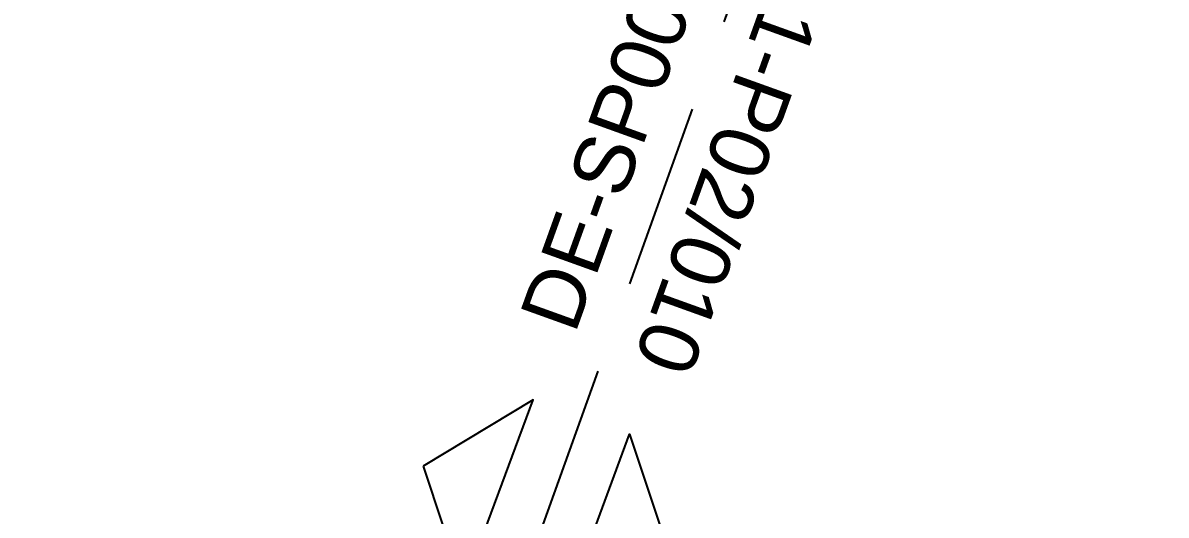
# Model space of a CAD drawing. Header units: metres. Extents: x 820373 to 834957, y 7564678 to 7566875.
# Drawn here: x 821799.9 to 821876.8, y 7564748 to 7564781.2 of the extents above; entities that cross this region are included whole.
import ezdxf
from ezdxf.enums import TextEntityAlignment as Align

# ---------------------------------------------------------------- set-up
doc = ezdxf.new("R2010")
doc.units = ezdxf.units.M
doc.linetypes.add('HIDDEN', pattern=[0.375, 0.25, -0.125])
doc.linetypes.add('XREF_TOP$0$DASHDOT', pattern=[25.4, 12.7, -6.35, 0, -6.35])
for name, color, linetype in [('P-ARTICULAÇÃO', 4, 'HIDDEN'), ('P-ARTICULAÇÃO-TEXTO-1', 1, 'Continuous'), ('P-ARTICULAÇÃO-TEXTO-2', 2, 'Continuous'), ('P-MALHA-IMPAR', 1, 'Continuous'), ('P-WIPEOUT1', 5, 'Continuous'), ('P-WIPEOUT2', 2, 'Continuous'), ('XREF_GEO$0$F-HZ-OAE_EXISTENTE', 55, 'Continuous'), ('XREF_GEO$0$F-HZ-PTO-NOTAVEL', 42, 'Continuous'), ('XREF_PAV$0$P-TH01_OAE_235.04_D_FRESA.RECOMP.', 14, 'Continuous'), ('XREF_TOP$0$T-DI-MURO', 23, 'Continuous'), ('XREF_TOP$0$T-EU-POSTE', 23, 'Continuous'), ('XREF_TOP$0$T-HD-VALETA_SARJETA', 132, 'Continuous'), ('XREF_TOP$0$T-HG-BARRANCO', 23, 'Continuous'), ('XREF_TOP$0$T-HG-CRISTA', 23, 'Continuous'), ('XREF_TOP$0$T-HG-PÉ', 23, 'Continuous'), ('XREF_TOP$0$T-HM-COTA', 252, 'Continuous'), ('XREF_TOP$0$T-HM-CURVA_INTERMEDIÁRIA', 252, 'Continuous'), ('XREF_TOP$0$T-HM-CURVA_MESTRA', 23, 'Continuous'), ('XREF_TOP$0$T-IU-BOCA_DE_LOBO', 23, 'Continuous'), ('XREF_TOP$0$T-IU-CAIXA', 23, 'Continuous'), ('XREF_TOP$0$T-OA-DEFENSA', 31, 'Continuous'), ('XREF_TOP$0$T-OA-LAJE', 31, 'Continuous'), ('XREF_TOP$0$T-SI-FAIXA', 23, 'Continuous'), ('XREF_TOP$0$T-SI-PLACA', 252, 'Continuous'), ('XREF_TOP$0$T-SI-PLACA_KM', 23, 'Continuous'), ('XREF_TOP$0$T-SV-CALÇAMENTO', 23, 'Continuous'), ('XREF_TOP$0$T-SV-GUARD_RAIL', 23, 'Continuous'), ('XREF_TOP$0$T-SV-GUIA', 23, 'XREF_TOP$0$DASHDOT'), ('XREF_TOP$0$T-SV-PÉ_GUIA', 23, 'XREF_TOP$0$DASHDOT'), ('XREF_TOP$0$T-SV-RUA_PAVIMENTADA', 23, 'Continuous')]:
    doc.layers.add(name, color=color, linetype=linetype)
doc.styles.add('ARIAL', font='arial.ttf')
doc.styles.add('XREF_GEO$0$ARIAL', font='arial.ttf')
doc.styles.add('XREF_TOP$0$ROMANS', font='arial.ttf', dxfattribs={"height": 1.5})
pattern_1 = [(50, (0, 0), (1.7931504565, -0.15688033746), [0.1875, -2.0625]), (355, (0, 0), (-0.34687833403, 1.88048033425), [0.15, -1.65]), (100.45144446, (0.1494, -0.013), (1.4462721168, 1.72359997742), [0.15935048, -1.75285528]), (46.1842, (0, 0.5), (2.6681033267, -0.413798202), [0.28125, -3.09375]), (96.63563549, (0.2223, 0.4655), (2.3366548642, 2.4352965019), [0.239025855, -2.6292844]), (351.18416399, (0, 0.5), (2.3366548626, 2.4352965007), [0.225, -2.4750000025]), (21, (0.25, 0.375), (1.4922676303, -1.00654722666), [0.1875, -2.0625]), (326, (0.25, 0.375), (0.6082883298, 1.8128751126), [0.15, -1.65]), (71.45144474, (0.3744, 0.2911), (2.10055594182, 0.806327882), [0.159350475, -1.75285528]), (37.5, (0, 0), (0.030399638293, 0.83223463458), [0, -1.63, 0, -1.675, 0, -1.65625]), (7.5, (0, 0), (0.65767384361, 0.98602927971), [0, -0.955, 0, -1.5925, 0, -0.63125]), (327.5, (-0.5575, 0), (1.33455609043, -0.056387179336), [0, -0.625, 0, -1.95, 0, -2.5875]), (317.5, (-0.8075, 0), (1.45796542336, 0.25026245583), [0, -0.8125, 0, -1.295, 0, -1.8375])]

# ---------------------------------------------------------------- blocks, each defined once
blk = doc.blocks.new('MALHA-IMPAR')
at = {"layer": 'P-MALHA-IMPAR'}
blk.add_line((821800, 7564698.534), (821800, 7564949.087), dxfattribs=at)
blk = doc.blocks.new('XREF_TOP$0$PONTO')
at = {"layer": 'XREF_TOP$0$T-HM-COTA'}
blk.add_point((0, 0), dxfattribs=at)
blk = doc.blocks.new('XREF_TOP$0$PLACA 01')
blk.add_circle((0, 0), 0.75)
at = {"style": 'XREF_TOP$0$ROMANS'}
blk.add_attdef('PL', text='', height=1.5, dxfattribs=at).set_placement((1.5, 0), align=Align.MIDDLE_LEFT)
blk = doc.blocks.new('XREF_TOP$0$POSTE 01')
for points in [[(-1.5, 0), (-0.75, 0)], [(0.75, 0), (1.5, 0)]]:
    blk.add_lwpolyline(points)
blk.add_circle((0, 0), 0.75)
at = {"style": 'XREF_TOP$0$ROMANS'}
blk.add_attdef('PST', text='', height=1.5, dxfattribs=at).set_placement((2.25, 0), align=Align.MIDDLE_LEFT)
blk = doc.blocks.new('XREF_TOP')
at = {"layer": 'XREF_TOP$0$T-OA-DEFENSA', "transparency": 33554610}
h = blk.add_hatch(dxfattribs=at)
h.set_pattern_fill('AR-CONC', color=256, scale=0.25)
h.set_pattern_definition(pattern_1)
h.paths.add_polyline_path([(821855.659, 7564814.485), (821855.878, 7564814.207), (821842.488, 7564802.457), (821826.96, 7564788.858), (821818.03, 7564780.975), (821817.716, 7564781.293), (821826.729, 7564789.18), (821842.221, 7564802.703)])
h = blk.add_hatch(dxfattribs=at)
h.set_pattern_fill('AR-CONC', color=256, scale=0.25)
h.set_pattern_definition(pattern_1)
h.paths.add_polyline_path([(821844.088, 7564776.726), (821844.181, 7564777.129), (821826.565, 7564783.773), (821808.309, 7564790.435), (821798.775, 7564793.846), (821798.482, 7564793.539), (821808.118, 7564790.064), (821826.506, 7564783.37)])
at = {"layer": 'XREF_TOP$0$T-DI-MURO'}
for points in [[(821838.844, 7564778.563, 850.155), (821849.379, 7564787.806, 850.017)], [(821840.886, 7564777.814, 852.366), (821838.844, 7564778.563, 850.155)]]:
    blk.add_polyline3d(points, dxfattribs=at)
at = {"layer": 'XREF_TOP$0$T-HD-VALETA_SARJETA', "ltscale": 22}
blk.add_polyline3d([(821856.094, 7564814.081, 844.429), (821842.541, 7564802.17, 844.553), (821830.269, 7564791.377, 844.685), (821818.131, 7564780.771, 844.862), (821812.641, 7564774.935, 844.899), (821808.375, 7564769.102, 844.936), (821806.663, 7564766.717, 844.978), (821806.431, 7564766.284, 844.995), (821806.163, 7564766.115, 845.012), (821805.699, 7564766.555, 844.979), (821800.523, 7564772.474, 844.944), (821800.051, 7564773.074, 844.993), (821800.768, 7564773.456, 844.972), (821808.176, 7564777.778, 844.915), (821812.525, 7564780.78, 844.88), (821816.997, 7564784.487, 844.845)], dxfattribs=at)
at = {"layer": 'XREF_TOP$0$T-HD-VALETA_SARJETA'}
for points in [[(821846.028, 7564795.426, 844.371), (821833.34, 7564784.283, 844.504), (821828.976, 7564780.147, 844.571), (821821.174, 7564773.61, 844.701)], [(821821.174, 7564773.61, 844.701), (821816.665, 7564768.573, 844.79)], [(821801.054, 7564756.876, 844.833), (821800.508, 7564757.887, 844.839), (821799.914, 7564758.871, 844.844), (821799.272, 7564759.824, 844.85), (821798.585, 7564760.745, 844.855), (821797.853, 7564761.631, 844.781), (821795.817, 7564763.703, 844.875), (821793.541, 7564765.509, 844.889), (821791.06, 7564767.02, 844.903), (821788.411, 7564768.213, 844.917), (821785.635, 7564769.071, 844.931)], [(821812.44, 7564761.444, 844.912), (821816.665, 7564768.573, 844.79)], [(821812.44, 7564761.444, 844.912), (821812.315, 7564761.007, 844.921), (821812.21, 7564760.566, 844.93), (821812.123, 7564760.12, 844.939), (821812.056, 7564759.671, 844.949), (821812.009, 7564759.22, 844.959), (821811.974, 7564758.511, 844.976), (821811.988, 7564757.801, 844.994), (821812.05, 7564757.094, 845.014), (821812.16, 7564756.392, 845.034), (821812.317, 7564755.7, 845.055)], [(821803.061, 7564737.974, 845.037), (821803.648, 7564740.237, 845.013), (821804.012, 7564742.547, 844.988), (821804.148, 7564744.881, 844.964), (821804.056, 7564747.218, 844.939), (821803.736, 7564749.534, 844.98), (821803.395, 7564751.067, 844.899), (821802.954, 7564752.573, 844.882), (821802.415, 7564754.048, 844.866), (821801.781, 7564755.484, 844.849), (821801.054, 7564756.876, 844.833)], [(821811.958, 7564734.659, 845.244), (821812.469, 7564736.727, 845.228), (821812.876, 7564738.817, 845.212), (821813.178, 7564740.926, 845.194), (821813.373, 7564743.047, 845.177), (821813.462, 7564745.175, 845.158), (821813.444, 7564747.298, 845.139), (821813.32, 7564749.417, 845.119), (821813.091, 7564751.527, 845.098), (821812.756, 7564753.623, 845.077), (821812.317, 7564755.7, 845.055)]]:
    blk.add_polyline3d(points, dxfattribs=at)
at = {"layer": 'XREF_TOP$0$T-HG-BARRANCO'}
for p, q in [((821832.346, 7564780.62), (821837.526, 7564774.816)), ((821837.44, 7564777.883), (821839.002, 7564776.133)), ((821839.796, 7564778.214), (821840.478, 7564777.45)), ((821829.546, 7564775.952), (821834.983, 7564771.741)), ((821833.504, 7564775.85), (821836.208, 7564773.322)), ((821838.752, 7564774.729), (821837.869, 7564769.7)), ((821840.708, 7564774.855), (821840.141, 7564772.079)), ((821836.78, 7564774.061), (821836.434, 7564772.088)), ((821842.668, 7564774.455), (821841.517, 7564768.821)), ((821844.51, 7564773.734), (821843.774, 7564771.04)), ((821846.265, 7564772.774), (821844.619, 7564767.853)), ((821831.364, 7564771.616), (821833.807, 7564770.126)), ((821848.033, 7564771.842), (821847.005, 7564769.636)), ((821834.383, 7564770.966), (821834.306, 7564770.53)), ((821849.846, 7564770.997), (821847.903, 7564766.829)), ((821828.3, 7564770.289), (821832.765, 7564768.418)), ((821851.659, 7564770.152), (821850.744, 7564768.19)), ((821853.471, 7564769.307), (821851.756, 7564765.627)), ((821855.284, 7564768.462), (821854.483, 7564766.744)), ((821829.769, 7564767.397), (821831.724, 7564766.711)), ((821831.041, 7564764.871), (821827.245, 7564765.493)), ((821830.717, 7564762.897), (821828.777, 7564763.215)), ((821830.394, 7564760.923), (821826.429, 7564761.573)), ((821830.07, 7564758.95), (821828.046, 7564759.282)), ((821829.746, 7564756.976), (821825.615, 7564757.654)), ((821829.542, 7564754.987), (821827.345, 7564755.196)), ((821829.352, 7564752.996), (821824.735, 7564753.436)), ((821829.163, 7564751.005), (821826.74, 7564751.236)), ((821828.973, 7564749.014), (821823.898, 7564749.497))]:
    blk.add_line(p, q, dxfattribs=at)
at = {"layer": 'XREF_TOP$0$T-HG-CRISTA'}
for points in [[(821828.488, 7564743.917, 847.305), (821829.71, 7564756.752, 848.086), (821831.203, 7564765.857, 847.97), (821834.085, 7564770.582, 848.17), (821837.004, 7564774.349, 851.025), (821840.886, 7564777.814, 852.366)], [(821844.347, 7564773.823, 852.307), (821843.504, 7564774.284, 852.317), (821839.999, 7564775, 851.671), (821837.004, 7564774.349, 851.025)]]:
    blk.add_polyline3d(points, dxfattribs=at)
at = {"layer": 'XREF_TOP$0$T-HG-PÉ'}
for points in [[(821824.233, 7564741.565, 845.786), (821823.2, 7564742.666, 845.788), (821822.827, 7564743.501, 845.79), (821822.808, 7564744.363, 845.791), (821824.906, 7564754.241, 845.856), (821827.214, 7564765.349, 845.579), (821829.742, 7564776.844, 844.989), (821832.505, 7564780.85, 844.695)], [(821842.443, 7564768.532, 849.163), (821841.161, 7564768.932, 849.092), (821834.085, 7564770.582, 848.17)]]:
    blk.add_polyline3d(points, dxfattribs=at)
at = {"layer": 'XREF_TOP$0$T-HM-CURVA_INTERMEDIÁRIA'}
for points in [[(821835.066, 7564781.192), (821834.82, 7564780.979), (821834.612, 7564780.796), (821834.436, 7564780.637), (821834.286, 7564780.497), (821834.155, 7564780.369), (821834.036, 7564780.247), (821833.925, 7564780.127), (821833.816, 7564780.002), (821833.704, 7564779.867), (821833.583, 7564779.718), (821833.449, 7564779.548), (821833.295, 7564779.353), (821833.118, 7564779.128), (821832.913, 7564778.869), (821832.688, 7564778.582), (821832.451, 7564778.273), (821832.211, 7564777.952), (821831.977, 7564777.624), (821831.757, 7564777.297), (821831.561, 7564776.979), (821831.398, 7564776.678), (821831.272, 7564776.396), (821831.177, 7564776.121), (821831.101, 7564775.836), (821831.034, 7564775.524), (821830.964, 7564775.169), (821830.88, 7564774.753), (821830.773, 7564774.26), (821830.63, 7564773.674), (821830.444, 7564772.984), (821830.223, 7564772.213), (821829.976, 7564771.39), (821829.714, 7564770.544), (821829.448, 7564769.704), (821829.188, 7564768.9), (821828.944, 7564768.161), (821828.727, 7564767.515), (821828.544, 7564766.986), (821828.395, 7564766.563), (821828.273, 7564766.229), (821828.176, 7564765.968), (821828.098, 7564765.762), (821828.035, 7564765.595), (821827.984, 7564765.45), (821827.938, 7564765.31), (821827.895, 7564765.158), (821827.849, 7564764.98), (821827.797, 7564764.762), (821827.733, 7564764.49), (821827.654, 7564764.149), (821827.554, 7564763.726), (821827.43, 7564763.207), (821827.277, 7564762.577), (821827.093, 7564761.83), (821826.885, 7564760.991), (821826.661, 7564760.091), (821826.431, 7564759.161), (821826.204, 7564758.235), (821825.988, 7564757.342), (821825.792, 7564756.517), (821825.626, 7564755.789), (821825.496, 7564755.18), (821825.396, 7564754.671), (821825.318, 7564754.228), (821825.254, 7564753.822), (821825.196, 7564753.42), (821825.136, 7564752.991), (821825.065, 7564752.504), (821824.976, 7564751.928), (821824.862, 7564751.241), (821824.729, 7564750.463), (821824.583, 7564749.624), (821824.433, 7564748.753), (821824.285, 7564747.88)], [(821827.608, 7564747.316), (821827.605, 7564748.09), (821827.594, 7564748.956), (821827.581, 7564749.89), (821827.57, 7564750.869), (821827.566, 7564751.872), (821827.573, 7564752.873), (821827.597, 7564753.85), (821827.641, 7564754.781), (821827.709, 7564755.646), (821827.798, 7564756.451), (821827.906, 7564757.204), (821828.027, 7564757.914), (821828.159, 7564758.591), (821828.297, 7564759.244), (821828.438, 7564759.882), (821828.578, 7564760.514), (821828.715, 7564761.148), (821828.847, 7564761.779), (821828.979, 7564762.403), (821829.109, 7564763.014), (821829.241, 7564763.606), (821829.376, 7564764.175), (821829.514, 7564764.713), (821829.658, 7564765.217), (821829.809, 7564765.682), (821829.965, 7564766.115), (821830.128, 7564766.527), (821830.295, 7564766.925), (821830.467, 7564767.319), (821830.642, 7564767.718), (821830.82, 7564768.132), (821831.001, 7564768.569), (821831.182, 7564769.036), (821831.362, 7564769.529), (821831.536, 7564770.041), (821831.7, 7564770.564), (821831.85, 7564771.091), (821831.983, 7564771.616), (821832.095, 7564772.131), (821832.183, 7564772.629), (821832.243, 7564773.104), (821832.283, 7564773.557), (821832.311, 7564773.99), (821832.335, 7564774.403), (821832.362, 7564774.8), (821832.4, 7564775.181), (821832.459, 7564775.548), (821832.546, 7564775.903), (821832.666, 7564776.248), (821832.817, 7564776.581), (821832.99, 7564776.903), (821833.181, 7564777.212), (821833.382, 7564777.507), (821833.587, 7564777.788), (821833.791, 7564778.054), (821833.986, 7564778.305), (821834.167, 7564778.539), (821834.336, 7564778.757), (821834.494, 7564778.961), (821834.643, 7564779.151), (821834.784, 7564779.329), (821834.92, 7564779.496), (821835.053, 7564779.653), (821835.185, 7564779.801), (821835.317, 7564779.942), (821835.456, 7564780.082), (821835.607, 7564780.226), (821835.776, 7564780.381), (821835.97, 7564780.552), (821836.194, 7564780.747), (821836.455, 7564780.971), (821836.758, 7564781.231)], [(821836.021, 7564750.689), (821835.94, 7564750.761), (821835.221, 7564751.346), (821834.522, 7564751.875), (821833.852, 7564752.352), (821833.219, 7564752.779), (821832.631, 7564753.161), (821832.096, 7564753.501), (821831.623, 7564753.803), (821831.216, 7564754.07), (821830.872, 7564754.308), (821830.585, 7564754.521), (821830.348, 7564754.713), (821830.156, 7564754.889), (821830.003, 7564755.053), (821829.881, 7564755.211), (821829.785, 7564755.366), (821829.71, 7564755.522), (821829.652, 7564755.678), (821829.609, 7564755.832), (821829.579, 7564755.983), (821829.561, 7564756.127), (821829.551, 7564756.263), (821829.548, 7564756.389), (821829.55, 7564756.502), (821829.554, 7564756.604), (821829.563, 7564756.704), (821829.578, 7564756.818), (821829.6, 7564756.958), (821829.633, 7564757.139), (821829.677, 7564757.373), (821829.734, 7564757.675), (821829.806, 7564758.058), (821829.895, 7564758.53), (821829.998, 7564759.075), (821830.113, 7564759.674), (821830.236, 7564760.304), (821830.364, 7564760.945), (821830.496, 7564761.576), (821830.627, 7564762.175), (821830.755, 7564762.723), (821830.878, 7564763.201), (821830.994, 7564763.614), (821831.102, 7564763.967), (821831.2, 7564764.268), (821831.287, 7564764.523), (821831.363, 7564764.741), (821831.426, 7564764.927), (821831.474, 7564765.089), (821831.507, 7564765.233), (821831.528, 7564765.362), (821831.538, 7564765.477), (821831.54, 7564765.582), (821831.537, 7564765.678), (821831.532, 7564765.767), (821831.527, 7564765.851), (821831.524, 7564765.932), (821831.527, 7564766.014), (821831.538, 7564766.1), (821831.56, 7564766.199), (821831.596, 7564766.314), (821831.65, 7564766.454), (821831.723, 7564766.623), (821831.819, 7564766.827), (821831.94, 7564767.073), (821832.089, 7564767.363), (821832.259, 7564767.69), (821832.444, 7564768.04), (821832.636, 7564768.403), (821832.829, 7564768.766), (821833.014, 7564769.118), (821833.187, 7564769.446), (821833.338, 7564769.74), (821833.463, 7564769.99), (821833.563, 7564770.208), (821833.638, 7564770.406), (821833.693, 7564770.599), (821833.727, 7564770.799), (821833.745, 7564771.021), (821833.747, 7564771.278), (821833.736, 7564771.584), (821833.714, 7564771.948), (821833.687, 7564772.361), (821833.659, 7564772.811), (821833.635, 7564773.282), (821833.622, 7564773.763), (821833.624, 7564774.24), (821833.646, 7564774.7), (821833.694, 7564775.128), (821833.771, 7564775.516), (821833.876, 7564775.865), (821834.003, 7564776.182), (821834.15, 7564776.472), (821834.313, 7564776.741), (821834.487, 7564776.995), (821834.668, 7564777.24), (821834.854, 7564777.481), (821835.039, 7564777.724), (821835.224, 7564777.965), (821835.405, 7564778.203), (821835.582, 7564778.435), (821835.753, 7564778.657), (821835.916, 7564778.866), (821836.071, 7564779.059), (821836.215, 7564779.233), (821836.348, 7564779.388), (821836.475, 7564779.526), (821836.601, 7564779.656), (821836.732, 7564779.783), (821836.874, 7564779.913), (821837.032, 7564780.052), (821837.212, 7564780.208), (821837.419, 7564780.386), (821837.66, 7564780.592), (821837.939, 7564780.831), (821838.261, 7564781.107), (821838.632, 7564781.425)], [(821841.576, 7564766.124), (821841.516, 7564766.226), (821841.224, 7564766.735), (821840.989, 7564767.161), (821840.805, 7564767.513), (821840.665, 7564767.8), (821840.564, 7564768.03), (821840.493, 7564768.213), (821840.448, 7564768.359), (821840.422, 7564768.476), (821840.408, 7564768.574), (821840.399, 7564768.662), (821840.384, 7564768.745), (821840.352, 7564768.829), (821840.29, 7564768.92), (821840.188, 7564769.023), (821840.032, 7564769.143), (821839.813, 7564769.286), (821839.517, 7564769.457), (821839.138, 7564769.661), (821838.692, 7564769.896), (821838.201, 7564770.161), (821837.685, 7564770.452), (821837.165, 7564770.767), (821836.662, 7564771.103), (821836.198, 7564771.459), (821835.793, 7564771.832), (821835.464, 7564772.219), (821835.208, 7564772.614), (821835.018, 7564773.011), (821834.887, 7564773.404), (821834.806, 7564773.786), (821834.768, 7564774.152), (821834.767, 7564774.495), (821834.795, 7564774.809), (821834.845, 7564775.089), (821834.915, 7564775.341), (821835.005, 7564775.572), (821835.114, 7564775.789), (821835.241, 7564775.999), (821835.385, 7564776.209), (821835.545, 7564776.426), (821835.721, 7564776.658), (821835.911, 7564776.909), (821836.111, 7564777.174), (821836.316, 7564777.446), (821836.521, 7564777.719), (821836.721, 7564777.984), (821836.912, 7564778.235), (821837.088, 7564778.465), (821837.245, 7564778.666), (821837.379, 7564778.833), (821837.494, 7564778.971), (821837.595, 7564779.086), (821837.688, 7564779.185), (821837.778, 7564779.273), (821837.87, 7564779.357), (821837.969, 7564779.444), (821838.08, 7564779.54), (821838.211, 7564779.652), (821838.374, 7564779.792), (821838.583, 7564779.971), (821838.852, 7564780.202), (821839.195, 7564780.496), (821839.628, 7564780.867), (821840.163, 7564781.327)], [(821843.543, 7564771.59), (821843.52, 7564771.602), (821843.194, 7564771.772), (821842.885, 7564771.939), (821842.587, 7564772.103), (821842.293, 7564772.266), (821842, 7564772.43), (821841.706, 7564772.591), (821841.408, 7564772.751), (821841.105, 7564772.907), (821840.793, 7564773.058), (821840.471, 7564773.204), (821840.135, 7564773.344), (821839.785, 7564773.477), (821839.428, 7564773.601), (821839.072, 7564773.717), (821838.724, 7564773.824), (821838.393, 7564773.921), (821838.088, 7564774.007), (821837.815, 7564774.081), (821837.584, 7564774.143), (821837.4, 7564774.193), (821837.26, 7564774.232), (821837.157, 7564774.261), (821837.085, 7564774.282), (821837.039, 7564774.296), (821837.011, 7564774.306), (821836.997, 7564774.313), (821836.991, 7564774.318), (821836.986, 7564774.323), (821836.982, 7564774.328), (821836.98, 7564774.333), (821836.978, 7564774.338), (821836.977, 7564774.343), (821836.976, 7564774.347), (821836.976, 7564774.351), (821836.977, 7564774.355), (821836.977, 7564774.359), (821836.978, 7564774.362), (821836.98, 7564774.365), (821836.982, 7564774.368), (821836.984, 7564774.372), (821836.987, 7564774.377), (821836.991, 7564774.382), (821836.996, 7564774.388), (821837.002, 7564774.397), (821837.014, 7564774.414), (821837.037, 7564774.446), (821837.074, 7564774.501), (821837.132, 7564774.586), (821837.214, 7564774.707), (821837.326, 7564774.872), (821837.472, 7564775.088), (821837.656, 7564775.359), (821837.874, 7564775.675), (821838.121, 7564776.024), (821838.392, 7564776.394), (821838.684, 7564776.771), (821838.99, 7564777.144), (821839.306, 7564777.499), (821839.627, 7564777.824), (821839.95, 7564778.112), (821840.285, 7564778.374), (821840.64, 7564778.625), (821841.025, 7564778.882), (821841.452, 7564779.161), (821841.931, 7564779.479), (821842.471, 7564779.85), (821843.083, 7564780.293), (821843.773, 7564780.815), (821844.523, 7564781.405)], [(821846.971, 7564781.113), (821846.698, 7564780.924), (821846.225, 7564780.622), (821845.717, 7564780.323), (821845.169, 7564780.026), (821844.592, 7564779.731), (821844.001, 7564779.441), (821843.411, 7564779.158), (821842.838, 7564778.886), (821842.296, 7564778.627), (821841.801, 7564778.383), (821841.368, 7564778.158), (821841.007, 7564777.952), (821840.717, 7564777.765), (821840.489, 7564777.595), (821840.317, 7564777.442), (821840.194, 7564777.303), (821840.112, 7564777.177), (821840.065, 7564777.062), (821840.045, 7564776.958), (821840.047, 7564776.861), (821840.069, 7564776.769), (821840.109, 7564776.679), (821840.166, 7564776.587), (821840.24, 7564776.491), (821840.329, 7564776.386), (821840.432, 7564776.27), (821840.548, 7564776.139), (821840.676, 7564775.991), (821840.815, 7564775.829), (821840.963, 7564775.656), (821841.12, 7564775.477), (821841.284, 7564775.295), (821841.454, 7564775.114), (821841.628, 7564774.939), (821841.805, 7564774.772), (821841.985, 7564774.617), (821842.171, 7564774.471), (821842.368, 7564774.33), (821842.579, 7564774.191), (821842.81, 7564774.049), (821843.063, 7564773.902), (821843.344, 7564773.745), (821843.656, 7564773.574), (821844.002, 7564773.388), (821844.16, 7564773.304)]]:
    blk.add_lwpolyline(points, dxfattribs=at)
at = {"layer": 'XREF_TOP$0$T-HM-CURVA_MESTRA'}
for points in [[(821799.805, 7564752.693), (821800.023, 7564752.573), (821800.248, 7564752.449), (821800.478, 7564752.319), (821800.716, 7564752.185), (821800.96, 7564752.046), (821801.207, 7564751.905), (821801.452, 7564751.765), (821801.69, 7564751.629), (821801.917, 7564751.5), (821802.128, 7564751.381), (821802.319, 7564751.274), (821802.484, 7564751.184), (821802.621, 7564751.112), (821802.733, 7564751.054), (821802.822, 7564751.008), (821802.892, 7564750.968), (821802.948, 7564750.932), (821802.992, 7564750.894), (821803.029, 7564750.851), (821803.061, 7564750.799), (821803.093, 7564750.735), (821803.124, 7564750.659), (821803.155, 7564750.575), (821803.185, 7564750.484), (821803.214, 7564750.389), (821803.242, 7564750.292), (821803.269, 7564750.195), (821803.295, 7564750.1), (821803.319, 7564750.009), (821803.342, 7564749.92), (821803.365, 7564749.833), (821803.386, 7564749.744), (821803.407, 7564749.652), (821803.427, 7564749.556), (821803.447, 7564749.452), (821803.467, 7564749.341), (821803.487, 7564749.219), (821803.507, 7564749.09), (821803.527, 7564748.953), (821803.546, 7564748.811), (821803.565, 7564748.666), (821803.584, 7564748.52), (821803.603, 7564748.373), (821803.621, 7564748.229), (821803.639, 7564748.089), (821803.656, 7564747.951)], [(821804.09, 7564748.011), (821804.062, 7564748.188), (821804.034, 7564748.359), (821804.008, 7564748.522), (821803.985, 7564748.674), (821803.967, 7564748.814), (821803.952, 7564748.942), (821803.941, 7564749.059), (821803.934, 7564749.164), (821803.928, 7564749.258), (821803.926, 7564749.343), (821803.925, 7564749.417), (821803.926, 7564749.483), (821803.927, 7564749.54), (821803.93, 7564749.59), (821803.932, 7564749.636), (821803.934, 7564749.68), (821803.936, 7564749.723), (821803.936, 7564749.769), (821803.934, 7564749.819), (821803.929, 7564749.876), (821803.922, 7564749.941), (821803.915, 7564750.013), (821803.908, 7564750.091), (821803.904, 7564750.174), (821803.905, 7564750.261), (821803.912, 7564750.349), (821803.929, 7564750.439), (821803.956, 7564750.528), (821803.994, 7564750.615), (821804.043, 7564750.7), (821804.099, 7564750.782), (821804.16, 7564750.861), (821804.224, 7564750.935), (821804.287, 7564751.005), (821804.347, 7564751.069), (821804.402, 7564751.127), (821804.451, 7564751.18), (821804.495, 7564751.229), (821804.539, 7564751.278), (821804.586, 7564751.332), (821804.64, 7564751.392), (821804.705, 7564751.463), (821804.784, 7564751.548), (821804.882, 7564751.65), (821805, 7564751.772), (821805.135, 7564751.91), (821805.283, 7564752.062), (821805.439, 7564752.222), (821805.598, 7564752.388), (821805.755, 7564752.554), (821805.905, 7564752.718), (821806.045, 7564752.875), (821806.169, 7564753.023), (821806.281, 7564753.16), (821806.383, 7564753.289), (821806.477, 7564753.411), (821806.568, 7564753.526), (821806.657, 7564753.635), (821806.747, 7564753.74), (821806.842, 7564753.841), (821806.944, 7564753.939), (821807.052, 7564754.036), (821807.166, 7564754.133), (821807.285, 7564754.229), (821807.408, 7564754.328), (821807.535, 7564754.428), (821807.664, 7564754.532), (821807.796, 7564754.64), (821807.929, 7564754.753), (821808.064, 7564754.87), (821808.202, 7564754.991), (821808.343, 7564755.114), (821808.488, 7564755.24), (821808.638, 7564755.366), (821808.793, 7564755.493), (821808.955, 7564755.619), (821809.123, 7564755.744), (821809.297, 7564755.867), (821809.476, 7564755.99), (821809.66, 7564756.112), (821809.848, 7564756.233), (821810.039, 7564756.354), (821810.232, 7564756.476), (821810.427, 7564756.598), (821810.622, 7564756.72), (821810.815, 7564756.841), (821811.003, 7564756.958), (821811.183, 7564757.07), (821811.353, 7564757.173), (821811.508, 7564757.267), (821811.648, 7564757.349), (821811.767, 7564757.416), (821811.865, 7564757.468), (821811.943, 7564757.505), (821812.004, 7564757.53), (821812.051, 7564757.545), (821812.086, 7564757.552), (821812.112, 7564757.553), (821812.131, 7564757.551), (821812.147, 7564757.546), (821812.16, 7564757.542), (821812.173, 7564757.538), (821812.185, 7564757.536), (821812.195, 7564757.536), (821812.204, 7564757.538), (821812.211, 7564757.542), (821812.217, 7564757.549), (821812.222, 7564757.56), (821812.225, 7564757.575), (821812.227, 7564757.592), (821812.227, 7564757.612), (821812.227, 7564757.633), (821812.226, 7564757.654), (821812.225, 7564757.675), (821812.224, 7564757.695), (821812.222, 7564757.712), (821812.221, 7564757.727), (821812.22, 7564757.74), (821812.219, 7564757.753), (821812.219, 7564757.767), (821812.218, 7564757.784), (821812.218, 7564757.806), (821812.217, 7564757.833), (821812.216, 7564757.868), (821812.216, 7564757.911), (821812.215, 7564757.961), (821812.214, 7564758.015), (821812.213, 7564758.072), (821812.212, 7564758.13), (821812.212, 7564758.186), (821812.211, 7564758.239), (821812.21, 7564758.286), (821812.21, 7564758.326), (821812.209, 7564758.36), (821812.209, 7564758.39), (821812.209, 7564758.418), (821812.209, 7564758.445), (821812.21, 7564758.474), (821812.211, 7564758.505), (821812.212, 7564758.541), (821812.214, 7564758.583), (821812.216, 7564758.631), (821812.219, 7564758.681), (821812.221, 7564758.734), (821812.224, 7564758.787), (821812.227, 7564758.84), (821812.23, 7564758.89), (821812.232, 7564758.936), (821812.234, 7564758.977), (821812.236, 7564759.013), (821812.238, 7564759.046), (821812.24, 7564759.077), (821812.242, 7564759.105), (821812.244, 7564759.133), (821812.246, 7564759.161), (821812.248, 7564759.19), (821812.251, 7564759.22), (821812.254, 7564759.252), (821812.257, 7564759.285), (821812.261, 7564759.318), (821812.264, 7564759.351), (821812.268, 7564759.383), (821812.271, 7564759.414), (821812.274, 7564759.442), (821812.277, 7564759.469), (821812.28, 7564759.494), (821812.282, 7564759.517), (821812.285, 7564759.54), (821812.288, 7564759.563), (821812.29, 7564759.585), (821812.294, 7564759.609), (821812.297, 7564759.634), (821812.301, 7564759.661), (821812.305, 7564759.689), (821812.309, 7564759.719), (821812.313, 7564759.749), (821812.318, 7564759.779), (821812.322, 7564759.809), (821812.327, 7564759.838), (821812.331, 7564759.867), (821812.335, 7564759.894), (821812.339, 7564759.919), (821812.343, 7564759.944), (821812.347, 7564759.968), (821812.351, 7564759.992), (821812.355, 7564760.017), (821812.359, 7564760.041), (821812.364, 7564760.067), (821812.368, 7564760.093), (821812.373, 7564760.12), (821812.379, 7564760.148), (821812.384, 7564760.176), (821812.389, 7564760.205), (821812.395, 7564760.233), (821812.401, 7564760.261), (821812.406, 7564760.289), (821812.411, 7564760.316), (821812.417, 7564760.343), (821812.422, 7564760.369), (821812.427, 7564760.394), (821812.432, 7564760.42), (821812.437, 7564760.445), (821812.443, 7564760.471), (821812.448, 7564760.496), (821812.454, 7564760.522), (821812.46, 7564760.548), (821812.466, 7564760.575), (821812.472, 7564760.601), (821812.479, 7564760.628), (821812.485, 7564760.655), (821812.492, 7564760.682), (821812.498, 7564760.709), (821812.505, 7564760.736), (821812.511, 7564760.763), (821812.518, 7564760.79), (821812.525, 7564760.817), (821812.531, 7564760.844), (821812.538, 7564760.871), (821812.545, 7564760.897), (821812.551, 7564760.923), (821812.558, 7564760.948), (821812.565, 7564760.973), (821812.572, 7564760.998), (821812.579, 7564761.023), (821812.586, 7564761.047), (821812.593, 7564761.073), (821812.6, 7564761.099), (821812.608, 7564761.125), (821812.616, 7564761.152), (821812.626, 7564761.181), (821812.638, 7564761.212), (821812.655, 7564761.246), (821812.678, 7564761.282), (821812.707, 7564761.323), (821812.745, 7564761.368), (821812.792, 7564761.418), (821812.85, 7564761.473), (821812.917, 7564761.531), (821812.993, 7564761.591), (821813.074, 7564761.651), (821813.16, 7564761.708), (821813.25, 7564761.761), (821813.341, 7564761.806), (821813.432, 7564761.843), (821813.522, 7564761.87), (821813.609, 7564761.888), (821813.694, 7564761.898), (821813.774, 7564761.902), (821813.851, 7564761.901), (821813.921, 7564761.897), (821813.986, 7564761.892), (821814.044, 7564761.886), (821814.095, 7564761.882), (821814.14, 7564761.878), (821814.183, 7564761.874), (821814.224, 7564761.869), (821814.267, 7564761.862), (821814.313, 7564761.852), (821814.365, 7564761.839), (821814.425, 7564761.821), (821814.496, 7564761.798), (821814.577, 7564761.772), (821814.67, 7564761.746), (821814.775, 7564761.72), (821814.893, 7564761.698), (821815.026, 7564761.681), (821815.172, 7564761.672), (821815.335, 7564761.673), (821815.512, 7564761.685), (821815.701, 7564761.707), (821815.896, 7564761.738), (821816.092, 7564761.776), (821816.286, 7564761.82), (821816.471, 7564761.866), (821816.644, 7564761.914), (821816.799, 7564761.963), (821816.935, 7564762.011), (821817.062, 7564762.068), (821817.194, 7564762.143), (821817.343, 7564762.246), (821817.524, 7564762.388), (821817.749, 7564762.578), (821818.032, 7564762.827), (821818.387, 7564763.144), (821818.82, 7564763.535), (821819.318, 7564763.985), (821819.858, 7564764.476), (821820.42, 7564764.987), (821820.983, 7564765.5), (821821.525, 7564765.996), (821822.027, 7564766.454), (821822.467, 7564766.857), (821822.828, 7564767.19), (821823.116, 7564767.461), (821823.338, 7564767.684), (821823.504, 7564767.871), (821823.623, 7564768.037), (821823.704, 7564768.195), (821823.755, 7564768.357), (821823.786, 7564768.538), (821823.806, 7564768.748), (821823.828, 7564768.993), (821823.865, 7564769.274), (821823.931, 7564769.595), (821824.04, 7564769.957), (821824.204, 7564770.363), (821824.437, 7564770.816), (821824.753, 7564771.318), (821825.159, 7564771.868), (821825.638, 7564772.453), (821826.165, 7564773.054), (821826.718, 7564773.653), (821827.273, 7564774.235), (821827.806, 7564774.78), (821828.293, 7564775.271), (821828.712, 7564775.691), (821829.045, 7564776.027), (821829.296, 7564776.284), (821829.479, 7564776.475), (821829.603, 7564776.609), (821829.68, 7564776.697), (821829.722, 7564776.75), (821829.74, 7564776.779), (821829.746, 7564776.795), (821829.751, 7564776.807), (821829.76, 7564776.825), (821829.78, 7564776.854), (821829.816, 7564776.904), (821829.876, 7564776.981), (821829.964, 7564777.093), (821830.087, 7564777.248), (821830.25, 7564777.453), (821830.456, 7564777.711), (821830.698, 7564778.013), (821830.963, 7564778.345), (821831.241, 7564778.691), (821831.52, 7564779.04), (821831.789, 7564779.375), (821832.036, 7564779.684), (821832.25, 7564779.951), (821832.423, 7564780.168), (821832.561, 7564780.339), (821832.672, 7564780.475), (821832.764, 7564780.583), (821832.847, 7564780.674), (821832.929, 7564780.757), (821833.019, 7564780.842), (821833.125, 7564780.937), (821833.255, 7564781.051), (821833.417, 7564781.192)], [(821842.937, 7564769.904), (821842.62, 7564770.048), (821842.355, 7564770.173), (821842.15, 7564770.275), (821841.984, 7564770.362), (821841.839, 7564770.441), (821841.7, 7564770.519), (821841.56, 7564770.597), (821841.42, 7564770.673), (821841.279, 7564770.749), (821841.134, 7564770.823), (821840.986, 7564770.896), (821840.832, 7564770.965), (821840.673, 7564771.032), (821840.505, 7564771.095), (821840.328, 7564771.158), (821840.138, 7564771.223), (821839.934, 7564771.291), (821839.713, 7564771.367), (821839.473, 7564771.453), (821839.21, 7564771.55), (821838.923, 7564771.662), (821838.612, 7564771.791), (821838.283, 7564771.936), (821837.946, 7564772.095), (821837.61, 7564772.266), (821837.285, 7564772.447), (821836.98, 7564772.638), (821836.704, 7564772.836), (821836.467, 7564773.04), (821836.276, 7564773.247), (821836.127, 7564773.456), (821836.017, 7564773.663), (821835.942, 7564773.867), (821835.895, 7564774.063), (821835.874, 7564774.249), (821835.872, 7564774.423), (821835.886, 7564774.582), (821835.911, 7564774.724), (821835.95, 7564774.856), (821836.005, 7564774.985), (821836.077, 7564775.118), (821836.169, 7564775.262), (821836.283, 7564775.424), (821836.423, 7564775.613), (821836.589, 7564775.835), (821836.783, 7564776.094), (821836.999, 7564776.383), (821837.227, 7564776.689), (821837.46, 7564777.003), (821837.69, 7564777.312), (821837.907, 7564777.605), (821838.105, 7564777.87), (821838.274, 7564778.098), (821838.41, 7564778.278), (821838.513, 7564778.416), (821838.59, 7564778.516), (821838.644, 7564778.587), (821838.682, 7564778.633), (821838.708, 7564778.662), (821838.726, 7564778.681), (821838.742, 7564778.694), (821838.763, 7564778.712), (821838.808, 7564778.751), (821838.901, 7564778.831), (821839.062, 7564778.969), (821839.315, 7564779.186), (821839.681, 7564779.501), (821840.183, 7564779.932), (821840.842, 7564780.498), (821841.671, 7564781.21)]]:
    blk.add_lwpolyline(points, dxfattribs=at)
at = {"layer": 'XREF_TOP$0$T-HM-CURVA_MESTRA', "flags": 128}
blk.add_lwpolyline([(821812.245, 7564775.795), (821812.166, 7564776.021), (821812.03, 7564776.304), (821811.845, 7564776.626), (821811.621, 7564776.964), (821811.366, 7564777.298), (821811.091, 7564777.608), (821810.802, 7564777.873), (821810.51, 7564778.073), (821810.222, 7564778.191), (821809.935, 7564778.233), (821809.647, 7564778.208), (821809.352, 7564778.125), (821809.049, 7564777.994), (821808.733, 7564777.825), (821808.401, 7564777.626), (821808.048, 7564777.409), (821807.673, 7564777.18), (821807.276, 7564776.942), (821806.861, 7564776.696), (821806.43, 7564776.443), (821805.985, 7564776.185), (821805.53, 7564775.922), (821805.066, 7564775.654), (821804.596, 7564775.384), (821804.124, 7564775.113), (821803.656, 7564774.844), (821803.201, 7564774.582), (821802.766, 7564774.332), (821802.359, 7564774.098), (821801.988, 7564773.884), (821801.661, 7564773.696), (821801.385, 7564773.536), (821801.166, 7564773.41), (821801, 7564773.313), (821800.877, 7564773.241), (821800.79, 7564773.189), (821800.732, 7564773.153), (821800.695, 7564773.129), (821800.672, 7564773.112), (821800.653, 7564773.098), (821800.634, 7564773.082), (821800.613, 7564773.065), (821800.592, 7564773.047), (821800.57, 7564773.028), (821800.549, 7564773.009), (821800.53, 7564772.992), (821800.513, 7564772.975), (821800.499, 7564772.959), (821800.489, 7564772.946), (821800.482, 7564772.934), (821800.479, 7564772.923), (821800.479, 7564772.911), (821800.482, 7564772.899), (821800.488, 7564772.886), (821800.498, 7564772.871), (821800.51, 7564772.853), (821800.525, 7564772.831), (821800.544, 7564772.804), (821800.571, 7564772.769), (821800.607, 7564772.723), (821800.653, 7564772.665), (821800.713, 7564772.592), (821800.789, 7564772.502), (821800.881, 7564772.392), (821800.994, 7564772.261), (821801.128, 7564772.105), (821801.286, 7564771.923), (821801.469, 7564771.713), (821801.68, 7564771.47), (821801.921, 7564771.195), (821802.194, 7564770.883), (821802.501, 7564770.533), (821802.841, 7564770.144), (821803.206, 7564769.728), (821803.583, 7564769.298), (821803.961, 7564768.867), (821804.329, 7564768.449), (821804.674, 7564768.057), (821804.985, 7564767.704), (821805.251, 7564767.404), (821805.462, 7564767.166), (821805.624, 7564766.986), (821805.743, 7564766.854), (821805.827, 7564766.763), (821805.884, 7564766.704), (821805.921, 7564766.668), (821805.945, 7564766.648), (821805.965, 7564766.633), (821805.985, 7564766.617), (821806.008, 7564766.601), (821806.033, 7564766.584), (821806.059, 7564766.569), (821806.086, 7564766.557), (821806.114, 7564766.549), (821806.143, 7564766.546), (821806.171, 7564766.549), (821806.2, 7564766.56), (821806.228, 7564766.577), (821806.256, 7564766.599), (821806.282, 7564766.625), (821806.307, 7564766.652), (821806.33, 7564766.68), (821806.352, 7564766.707), (821806.37, 7564766.732), (821806.386, 7564766.754), (821806.402, 7564766.775), (821806.419, 7564766.798), (821806.439, 7564766.826), (821806.464, 7564766.862), (821806.496, 7564766.909), (821806.538, 7564766.969), (821806.591, 7564767.047), (821806.657, 7564767.143), (821806.734, 7564767.255), (821806.82, 7564767.382), (821806.915, 7564767.52), (821807.015, 7564767.667), (821807.118, 7564767.819), (821807.224, 7564767.974), (821807.33, 7564768.13), (821807.434, 7564768.283), (821807.538, 7564768.435), (821807.641, 7564768.586), (821807.744, 7564768.736), (821807.847, 7564768.888), (821807.952, 7564769.041), (821808.059, 7564769.197), (821808.169, 7564769.357), (821808.283, 7564769.521), (821808.402, 7564769.693), (821808.53, 7564769.877), (821808.67, 7564770.078), (821808.824, 7564770.298), (821808.995, 7564770.543), (821809.185, 7564770.816), (821809.398, 7564771.122), (821809.635, 7564771.46), (821809.89, 7564771.826), (821810.155, 7564772.21), (821810.426, 7564772.601), (821810.693, 7564772.992), (821810.95, 7564773.372), (821811.191, 7564773.733), (821811.408, 7564774.065), (821811.595, 7564774.362), (821811.754, 7564774.625), (821811.887, 7564774.861), (821811.996, 7564775.073), (821812.084, 7564775.268), (821812.154, 7564775.45), (821812.206, 7564775.624), (821812.245, 7564775.795)], dxfattribs=at)
at = {"layer": 'XREF_TOP$0$T-IU-BOCA_DE_LOBO'}
blk.add_polyline3d([(821833.229, 7564783.795, 844.666), (821834.335, 7564782.414, 844.69), (821832.505, 7564780.85, 844.695), (821831.374, 7564782.13, 844.66)], dxfattribs=at)
at = {"layer": 'XREF_TOP$0$T-IU-CAIXA'}
for points in [[(821823.109, 7564768.889, 844.86), (821822.633, 7564769.234, 844.848), (821822.149, 7564768.439, 844.879), (821822.625, 7564768.094, 844.891)], [(821815.789, 7564760.155, 845.068), (821813.918, 7564761.593, 845.026), (821815.262, 7564763.399, 844.855), (821817.129, 7564761.908, 845.008)]]:
    blk.add_polyline3d(points, close=True, dxfattribs=at)
at = {"layer": 'XREF_TOP$0$T-OA-DEFENSA'}
for points in [[(821855.659, 7564814.485, 844.525), (821855.878, 7564814.207, 844.367), (821842.488, 7564802.457, 844.493), (821826.96, 7564788.858, 844.687), (821818.03, 7564780.975, 844.824), (821817.716, 7564781.293, 844.962), (821826.729, 7564789.18, 844.811), (821842.221, 7564802.703, 844.642)], [(821844.088, 7564776.726, 852.364), (821844.181, 7564777.129, 852.353), (821826.565, 7564783.773, 851.8), (821808.309, 7564790.435, 851.172), (821798.775, 7564793.846, 850.815), (821798.482, 7564793.539, 850.78), (821808.118, 7564790.064, 851.106), (821826.506, 7564783.37, 851.767)]]:
    blk.add_polyline3d(points, close=True, dxfattribs=at)
at = {"layer": 'XREF_TOP$0$T-OA-LAJE'}
blk.add_polyline3d([(821850.639, 7564788.947, 851.189), (821815.053, 7564801.779, 849.947), (821803.522, 7564791.706, 849.95), (821838.956, 7564778.697, 851.193)], close=True, dxfattribs=at)
at = {"layer": 'XREF_TOP$0$T-SI-FAIXA'}
blk.add_polyline3d([(821797.302, 7564779.758, 844.708), (821797.735, 7564780.02, 844.713), (821800.874, 7564774.318, 844.828), (821800.441, 7564774.056, 844.823)], close=True, dxfattribs=at)
blk.add_polyline3d([(821804.375, 7564747.247, 845.043), (821804.038, 7564749.606, 845.014), (821803.68, 7564751.166, 844.991), (821803.22, 7564752.699, 844.965), (821802.659, 7564754.197, 844.936), (821801.999, 7564755.655, 844.904), (821801.244, 7564757.065, 844.869), (821800.688, 7564758.068, 844.849), (821800.086, 7564759.045, 844.832), (821799.438, 7564759.992, 844.818)], dxfattribs=at)
at = {"layer": 'XREF_TOP$0$T-SI-PLACA', "elevation": 844.978}
blk.add_lwpolyline([(821807.032, 7564769.47), (821805.082, 7564769.216)], dxfattribs=at)
at = {"layer": 'XREF_TOP$0$T-SI-PLACA_KM', "const_width": 0.4, "elevation": 852.386}
blk.add_lwpolyline([(821844.76, 7564776.266), (821844.998, 7564775.631)], dxfattribs=at)
at = {"layer": 'XREF_TOP$0$T-SV-CALÇAMENTO'}
for points in [[(821815.817, 7564762.956, 844.9), (821817.669, 7564765.849, 844.979), (821822.915, 7564772.032, 844.865), (821832.505, 7564780.85, 844.695)], [(821838.844, 7564778.563, 850.155), (821832.505, 7564780.85, 844.695)], [(821814.854, 7564760.874, 845.047), (821814.735, 7564760.508, 845.06), (821814.633, 7564760.137, 845.073), (821814.546, 7564759.762, 845.085), (821814.475, 7564759.384, 845.098), (821814.421, 7564759.004, 845.131), (821814.357, 7564758.167, 845.138), (821814.372, 7564757.328, 845.166), (821814.875, 7564754.868, 845.249)], [(821813.8, 7564731.595, 845.236), (821814.461, 7564734.209, 845.237), (821814.985, 7564736.855, 845.239), (821815.37, 7564739.524, 845.24), (821815.615, 7564742.209, 845.242), (821815.719, 7564744.904, 845.276), (821815.705, 7564746.907, 845.245), (821815.614, 7564748.908, 845.246), (821815.444, 7564750.904, 845.247), (821815.198, 7564752.891, 845.248), (821814.875, 7564754.868, 845.249)]]:
    blk.add_polyline3d(points, dxfattribs=at)
at = {"layer": 'XREF_TOP$0$T-SV-GUARD_RAIL'}
for points in [[(821807.276, 7564768.667, 845.07), (821812.011, 7564775.523, 845.009), (821817.81, 7564781.079, 844.948)], [(821845.296, 7564776.461, 852.384), (821844.134, 7564776.928, 852.359)]]:
    blk.add_polyline3d(points, dxfattribs=at)
at = {"layer": 'XREF_TOP$0$T-SV-GUIA', "ltscale": 0.125}
for p, q in [((821812.704, 7564780.561, 844.953), (821817.124, 7564784.357, 844.86)), ((821818.03, 7564780.975, 844.824), (821812.258, 7564775.211, 844.994)), ((821829.175, 7564779.971, 844.683), (821830.63, 7564781.429, 844.666)), ((821808.299, 7564777.491, 845.045), (821812.704, 7564780.561, 844.953)), ((821821.342, 7564773.428, 844.824), (821829.175, 7564779.971, 844.683)), ((821800.746, 7564773.126, 845.097), (821808.299, 7564777.491, 845.045)), ((821812.258, 7564775.211, 844.994), (821808.116, 7564769.331, 845.041)), ((821800.52, 7564772.953, 845.101), (821800.746, 7564773.126, 845.097)), ((821816.887, 7564768.497, 844.938), (821821.342, 7564773.428, 844.824)), ((821800.631, 7564772.766, 845.13), (821800.52, 7564772.953, 845.101)), ((821805.871, 7564766.752, 845.117), (821800.631, 7564772.766, 845.13)), ((821808.116, 7564769.331, 845.041), (821806.347, 7564766.821, 845.11)), ((821816.887, 7564768.497, 844.938), (821812.697, 7564761.361, 845.06)), ((821806.17, 7564766.589, 845.114), (821805.871, 7564766.752, 845.117)), ((821806.347, 7564766.821, 845.11), (821806.17, 7564766.589, 845.114)), ((821812.577, 7564760.932, 845.068), (821812.475, 7564760.498, 845.077)), ((821812.697, 7564761.361, 845.06), (821812.577, 7564760.932, 845.068)), ((821812.393, 7564760.06, 845.087), (821812.329, 7564759.619, 845.096)), ((821812.475, 7564760.498, 845.077), (821812.393, 7564760.06, 845.087)), ((821812.285, 7564759.176, 845.106), (821812.254, 7564758.479, 845.123)), ((821812.329, 7564759.619, 845.096), (821812.285, 7564759.176, 845.106)), ((821800.175, 7564757.673, 844.923), (821799.565, 7564758.626, 844.924)), ((821812.254, 7564758.479, 845.123), (821812.271, 7564757.782, 845.141)), ((821800.754, 7564756.701, 844.922), (821800.175, 7564757.673, 844.923)), ((821812.271, 7564757.782, 845.141), (821812.335, 7564757.088, 845.16)), ((821812.335, 7564757.088, 845.16), (821812.446, 7564756.4, 845.18)), ((821801.467, 7564755.33, 844.941), (821800.754, 7564756.701, 844.922)), ((821812.446, 7564756.4, 845.18), (821812.603, 7564755.721, 845.202)), ((821802.09, 7564753.915, 844.96), (821801.467, 7564755.33, 844.941)), ((821813.007, 7564753.631, 845.216), (821812.603, 7564755.721, 845.202)), ((821802.621, 7564752.463, 844.979), (821802.09, 7564753.915, 844.96)), ((821813.316, 7564751.526, 845.23), (821813.007, 7564753.631, 845.216)), ((821803.056, 7564750.979, 844.998), (821802.621, 7564752.463, 844.979)), ((821813.531, 7564749.409, 845.244), (821813.316, 7564751.526, 845.23)), ((821803.394, 7564749.471, 845.085), (821803.056, 7564750.979, 844.998)), ((821803.716, 7564747.186, 845.045), (821803.394, 7564749.471, 845.085)), ((821813.651, 7564747.284, 845.257), (821813.531, 7564749.409, 845.244))]:
    blk.add_line(p, q, dxfattribs=at)
at = {"layer": 'XREF_TOP$0$T-SV-PÉ_GUIA'}
for points in [[(821808.305, 7564777.563, 844.901), (821812.71, 7564780.633, 844.808), (821817.124, 7564784.357, 844.86)], [(821829.125, 7564780.021, 844.558), (821830.595, 7564781.49, 844.529), (821831.347, 7564782.197, 844.515), (821833.222, 7564783.875, 844.506)], [(821818.03, 7564780.975, 844.824), (821812.313, 7564775.151, 844.871), (821808.171, 7564769.272, 844.918)], [(821812.642, 7564761.353, 844.912), (821816.831, 7564768.488, 844.79), (821821.281, 7564773.449, 844.716), (821829.125, 7564780.021, 844.558)], [(821808.171, 7564769.272, 844.918), (821806.493, 7564766.845, 844.954), (821806.174, 7564766.423, 844.958), (821805.859, 7564766.681, 844.961), (821800.687, 7564772.575, 844.955), (821800.433, 7564772.93, 844.957), (821800.753, 7564773.198, 844.952), (821808.305, 7564777.563, 844.901)], [(821800.83, 7564756.792, 844.783), (821800.248, 7564757.763, 844.785), (821799.635, 7564758.715, 844.787), (821798.991, 7564759.647, 844.79), (821798.318, 7564760.557, 844.792), (821797.617, 7564761.446, 844.75), (821796.817, 7564762.391, 844.797), (821795.382, 7564763.484, 844.755), (821793.625, 7564764.901, 844.785), (821791.75, 7564766.156, 844.815), (821789.772, 7564767.241, 844.845), (821787.705, 7564768.148, 844.875), (821785.567, 7564768.868, 844.908)], [(821812.547, 7564755.712, 845.053), (821812.39, 7564756.391, 845.032), (821812.279, 7564757.079, 845.012), (821812.215, 7564757.773, 844.993), (821812.198, 7564758.47, 844.975), (821812.229, 7564759.167, 844.958), (821812.273, 7564759.61, 844.948), (821812.337, 7564760.052, 844.938), (821812.419, 7564760.49, 844.929), (821812.521, 7564760.924, 844.92), (821812.642, 7564761.353, 844.912)], [(821802.868, 7564738, 845.037), (821803.441, 7564740.241, 845.007), (821803.794, 7564742.527, 844.977), (821803.924, 7564744.836, 844.946), (821803.831, 7564747.147, 844.916), (821803.515, 7564749.438, 844.944), (821803.174, 7564750.973, 844.865), (821802.733, 7564752.483, 844.845), (821802.194, 7564753.96, 844.824), (821801.559, 7564755.398, 844.804), (821800.83, 7564756.792, 844.783)], [(821813.579, 7564745.157, 845.139), (821813.562, 7564747.282, 845.129), (821813.45, 7564749.405, 845.11), (821813.244, 7564751.52, 845.091), (821812.942, 7564753.624, 845.072), (821812.547, 7564755.712, 845.053)]]:
    blk.add_polyline3d(points, dxfattribs=at)
at = {"layer": 'XREF_TOP$0$T-SV-RUA_PAVIMENTADA', "ltscale": 22}
blk.add_polyline3d([(821844.181, 7564777.129, 852.353), (821845.38, 7564776.693, 852.387)], dxfattribs=at)
at = {"layer": 'XREF_TOP$0$T-EU-POSTE', "rotation": 155.5308673040815}
for p in [(821820.673, 7564772.219, 844.867), (821813.011, 7564755.613, 845.211)]:
    blk.add_blockref('XREF_TOP$0$POSTE 01', p, dxfattribs=at)
at = {"layer": 'XREF_TOP$0$T-HM-COTA', "rotation": 155.5308333333333}
for p in [(821817.81, 7564781.079, 844.948), (821818.03, 7564780.975, 844.824), (821818.13, 7564780.771, 844.861), (821832.505, 7564780.85, 844.695), (821828.976, 7564780.147, 844.571), (821829.125, 7564780.021, 844.558), (821829.175, 7564779.971, 844.683), (821838.844, 7564778.563, 850.155), (821838.956, 7564778.697, 851.193), (821808.176, 7564777.778, 844.915), (821828.409, 7564777.892, 844.638), (821840.886, 7564777.814, 852.366), (821843.722, 7564778.11, 844.345), (821808.305, 7564777.563, 844.901), (821829.742, 7564776.844, 844.989), (821844.181, 7564777.129, 852.353), (821844.088, 7564776.726, 852.364), (821844.76, 7564776.266, 852.386), (821800.874, 7564774.318, 844.828), (821837.004, 7564774.349, 851.025), (821800.051, 7564773.074, 844.993), (821800.746, 7564773.126, 845.097), (821800.753, 7564773.198, 844.952), (821800.768, 7564773.456, 844.972), (821821.174, 7564773.61, 844.701), (821821.281, 7564773.449, 844.716), (821821.342, 7564773.428, 844.824), (821800.433, 7564772.93, 844.957), (821800.52, 7564772.953, 845.101), (821800.523, 7564772.474, 844.944), (821800.631, 7564772.766, 845.13), (821800.687, 7564772.575, 844.955), (821820.673, 7564772.219, 844.867), (821822.915, 7564772.032, 844.865), (821834.085, 7564770.582, 848.17), (821805.082, 7564769.216, 844.957), (821807.032, 7564769.47, 844.978), (821808.171, 7564769.272, 844.918), (821807.276, 7564768.667, 845.07), (821808.375, 7564769.102, 844.936), (821816.665, 7564768.573, 844.79), (821816.831, 7564768.488, 844.79), (821822.149, 7564768.439, 844.879), (821823.109, 7564768.889, 844.86), (821841.161, 7564768.932, 849.092), (821822.625, 7564768.094, 844.891), (821806.493, 7564766.845, 844.954), (821805.699, 7564766.555, 844.979), (821805.859, 7564766.681, 844.961), (821805.871, 7564766.752, 845.117), (821806.163, 7564766.115, 845.012), (821806.17, 7564766.589, 845.114), (821806.174, 7564766.423, 844.958), (821806.347, 7564766.821, 845.11), (821806.663, 7564766.717, 844.978), (821817.669, 7564765.849, 844.979), (821827.214, 7564765.349, 845.579), (821831.203, 7564765.857, 847.97), (821815.262, 7564763.399, 844.855), (821813.918, 7564761.593, 845.026), (821817.129, 7564761.908, 845.008), (821812.44, 7564761.444, 844.912), (821812.642, 7564761.353, 844.912), (821812.697, 7564761.361, 845.06), (821815.789, 7564760.155, 845.068), (821812.285, 7564759.176, 845.106), (821814.421, 7564759.004, 845.131), (821836.755, 7564758.435, 848.35), (821801.054, 7564756.876, 844.833), (821801.244, 7564757.065, 844.869), (821800.754, 7564756.701, 844.922), (821800.83, 7564756.792, 844.783), (821829.71, 7564756.752, 848.086), (821812.317, 7564755.7, 845.055), (821812.547, 7564755.712, 845.053), (821812.603, 7564755.721, 845.202), (821813.011, 7564755.613, 845.211), (821814.875, 7564754.868, 845.249), (821824.906, 7564754.241, 845.856), (821803.394, 7564749.471, 845.085), (821803.515, 7564749.438, 844.944), (821803.736, 7564749.534, 844.98), (821804.038, 7564749.606, 845.014)]:
    blk.add_blockref('XREF_TOP$0$PONTO', p, dxfattribs=at)
at = {"layer": 'XREF_TOP$0$T-SI-PLACA', "rotation": 155.5308673040815}
blk.add_blockref('XREF_TOP$0$PLACA 01', (821844.76, 7564776.266, 852.386), dxfattribs=at)
blk = doc.blocks.new('XREF_GEO')
at = {"layer": 'XREF_GEO$0$F-HZ-OAE_EXISTENTE', "ltscale": 10}
blk.add_lwpolyline([(821850.639, 7564788.947), (821815.053, 7564801.779), (821803.522, 7564791.706), (821838.956, 7564778.697)], close=True, dxfattribs=at)
at = {"layer": 'XREF_GEO$0$F-HZ-PTO-NOTAVEL', "linetype": 'Continuous', "lineweight": -3}
blk.add_lwpolyline([(821846.568, 7564785.375), (821833.199, 7564773.64), (821807.133, 7564783.268)], dxfattribs=at)
at = {"layer": 'XREF_GEO$0$F-HZ-PTO-NOTAVEL', "linetype": 'Continuous', "lineweight": -3, "insert": (821831.469, 7564770.595), "char_height": 2, "attachment_point": 1, "rotation": 159.88535, "style": 'XREF_GEO$0$ARIAL'}
blk.add_mtext('INÍCIO OAE SUL/DEC.\\P=EST.234+984,471', dxfattribs=at)
blk = doc.blocks.new('XREF_PAV')
at = {"layer": 'XREF_PAV$0$P-TH01_OAE_235.04_D_FRESA.RECOMP.'}
h = blk.add_hatch(color=256, dxfattribs=at)
h.dxf.hatch_style = 1
h.paths.add_polyline_path([(821849.398, 7564787.858), (821849.788, 7564788.942), (821848.304, 7564789.491), (821831.2, 7564795.597), (821814.719, 7564801.487), (821803.881, 7564792.019), (821808.309, 7564790.435), (821826.565, 7564783.773), (821839.277, 7564778.978)])

msp = doc.modelspace()

# ---------------------------------------------------------------- block references
at = {"ltscale": 100}
for name in ['XREF_PAV', 'XREF_GEO', 'XREF_TOP']:
    msp.add_blockref(name, (0, 0), dxfattribs=at)
at = {"layer": 'P-MALHA-IMPAR'}
msp.add_blockref('MALHA-IMPAR', (0, 0), dxfattribs=at)

# ---------------------------------------------------------------- next in the draw order: wipeouts: each hides what was drawn before it
msp.add_wipeout([(821903.692, 7564938.717), (821940.285, 7564913.415), (821855.732, 7564678.477), (821815.273, 7564693.038)]).dxf.layer = 'P-WIPEOUT2'

# ---------------------------------------------------------------- next in the draw order: wipeouts: each hides what was drawn before it
msp.add_wipeout([(821762.014, 7564750.062), (821821.094, 7564709.212), (821903.692, 7564938.717), (821896.091, 7564943.973)]).dxf.layer = 'P-WIPEOUT1'

# ---------------------------------------------------------------- next in the draw order: linework, layer by layer
at = {"layer": 'P-ARTICULAÇÃO', "ltscale": 50}
msp.add_line((821815.273, 7564693.038), (821903.692, 7564938.717), dxfattribs=at)
at = {"layer": 'P-ARTICULAÇÃO-TEXTO-1'}
msp.add_lwpolyline([(821826.77, 7564751.351), (821829.5, 7564743.15), (821834.172, 7564755.815), (821826.77, 7564751.351)], dxfattribs=at)
at = {"layer": 'P-ARTICULAÇÃO-TEXTO-2'}
msp.add_lwpolyline([(821843.394, 7564745.288), (821835.991, 7564740.824), (821840.664, 7564753.489), (821843.394, 7564745.288)], dxfattribs=at)

# ---------------------------------------------------------------- next in the draw order: texts
at = {"layer": 'P-ARTICULAÇÃO-TEXTO-1', "insert": (821853.072, 7564804.711), "char_height": 4, "attachment_point": 8, "rotation": 70.20647, "style": 'ARIAL'}
msp.add_mtext('DE-SP0000310-227.243-531-P02/011', dxfattribs=at)
at = {"layer": 'P-ARTICULAÇÃO-TEXTO-2', "insert": (821860.723, 7564801.736), "char_height": 4, "attachment_point": 2, "rotation": 250.20647, "style": 'ARIAL'}
msp.add_mtext('DE-SP0000310-227.243-531-P02/010', dxfattribs=at)

doc.saveas('drawing.dxf')
